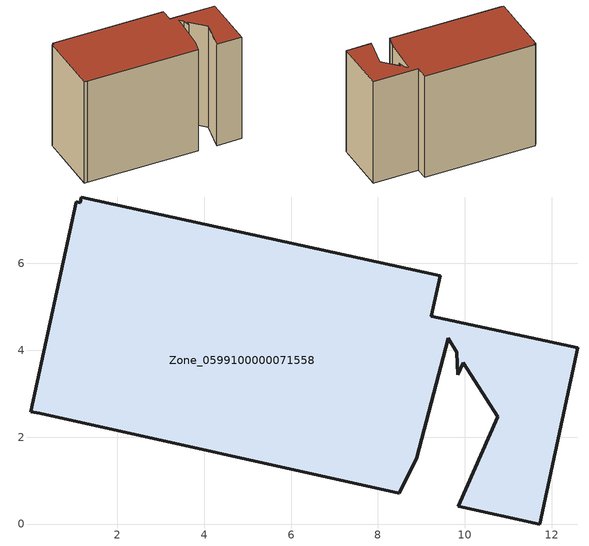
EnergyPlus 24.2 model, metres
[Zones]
Zone_0599100000071558
 floor ground (C_G): 12.6,4.05 11.72,0 9.85,0.41 10.75,2.46 9.97,3.72 9.83,3.44 9.82,3.96 9.61,4.28 8.89,1.52 8.49,0.7 0.21,2.55 0.01,2.58 1.05,7.41 1.15,7.39 1.17,7.53 9.44,5.72 9.23,4.78 z0
 wall outside (C_F): 8.89,1.52 9.61,4.28 9.82,3.96 9.83,3.44 9.97,3.72 10.75,2.46 9.85,0.41 11.72,0 12.6,4.05 9.23,4.78 9.44,5.72 1.17,7.53 1.15,7.39 1.05,7.41 0.01,2.58 0.21,2.55 8.49,0.7 8.89,1.52 z0:8.48
 roof outside (C_R): 12.6,4.05 9.23,4.78 9.44,5.72 1.17,7.53 1.15,7.39 1.05,7.41 0.01,2.58 0.21,2.55 8.49,0.7 8.89,1.52 9.61,4.28 9.82,3.96 9.83,3.44 9.97,3.72 10.75,2.46 9.85,0.41 11.72,0 z8.48
[BUILDING]
Pand.0599100000071558: North Axis=0; Terrain=City; Loads Convergence Tolerance Value=0.04; Temperature Convergence Tolerance Value=0.4; Solar Distribution=FullExterior; Maximum Number of Warmup Days=25; Minimum Number of Warmup Days=1
[Site:Location]
Rotterdam.The.Hague.AP_ZH_NLD Design_Conditions: Latitude=51.96; Longitude=4.45; Time Zone=1; Elevation=-4.5
[SITE:GROUNDTEMPERATURE:BUILDINGSURFACE]
18, 18, 18, 18, 18, 18, 18, 18, 18, 18, 18, 18
[MATERIAL] Thermal Absorptance=0.9; Solar Absorptance=0.7; Visible Absorptance=0.7
Name | Roughness | Thickness | Conductivity | Density | Specific Heat
G.TI.1975-1991 | MediumSmooth | 0.15 | 0.288461 | 540 | 1210
F.TI.1975-1991 | Rough | 0.3 | 0.230769 | 1920 | 840
R.TI.1975-1991 | MediumRough | 0.2 | 0.153846 | 1500 | 1000
[CONSTRUCTION]
C_G: G.TI.1975-1991
C_F: F.TI.1975-1991
C_R: R.TI.1975-1991
[ZONE]
Zone_0599100000071558: Type=1; Multiplier=1; Ceiling Height=Autocalculate; Volume=Autocalculate; Floor Area=autocalculate; Part of Total Floor Area=Yes
[ZONEINFILTRATION:DESIGNFLOWRATE]
Infil_Zone_0599100000071558: Zone or ZoneList or Space or SpaceList=Zone_0599100000071558; Schedule=AlwaysOn; Design Flow Rate Calculation Method=Flow/Area; Flow Rate per Floor Area=0.003; Constant Term Coefficient=1; Temperature Term Coefficient=0; Velocity Term Coefficient=0; Velocity Squared Term Coefficient=0
[HVACTEMPLATE:ZONE:IDEALLOADSAIRSYSTEM]
Zone_0599100000071558: Maximum Heating Supply Air Temperature=50; Minimum Cooling Supply Air Temperature=13; Maximum Heating Supply Air Humidity Ratio=0.0156; Minimum Cooling Supply Air Humidity Ratio=0.0077; Heating Limit=NoLimit; Cooling Limit=NoLimit; Dehumidification Control Type=ConstantSensibleHeatRatio; Cooling Sensible Heat Ratio=0.7; Dehumidification Setpoint=60; Humidification Control Type=None; Humidification Setpoint=30; Outdoor Air Method=None; Outdoor Air Flow Rate per Person=0.00944; Outdoor Air Flow Rate per Zone Floor Area=0; Outdoor Air Flow Rate per Zone=0; Demand Controlled Ventilation Type=None; Outdoor Air Economizer Type=NoEconomizer; Heat Recovery Type=None; Sensible Heat Recovery Effectiveness=0.7; Latent Heat Recovery Effectiveness=0.65
[ZONECONTROL:THERMOSTAT]
ThermostatControl_Zone_0599100000071558: Zone or ZoneList=Zone_0599100000071558; Control Type Schedule=DualSetpointControlType; Control 1=Thermostat_Zone_0599100000071558; Temperature Difference Between Cutout And Setpoint=0
[THERMOSTATSETPOINT:DUALSETPOINT]
Thermostat_Zone_0599100000071558: Heating Setpoint Temperature Schedule=HeatingSetpoint_Zone_0599100000071558; Cooling Setpoint Temperature Schedule=CoolingSetpoint_Zone_0599100000071558
[SCHEDULE:COMPACT]
HeatingSetpoint_Zone_0599100000071558: Through: 12/31, For: AllDays, Until: 24:00, 21
CoolingSetpoint_Zone_0599100000071558: Through: 12/31, For: AllDays, Until: 24:00, 24
DualSetpointControlType: Through: 12/31, For: AllDays, Until: 24:00, 4
AlwaysOn: Through: 12/31, For: AllDays, Until: 24:00, 1
